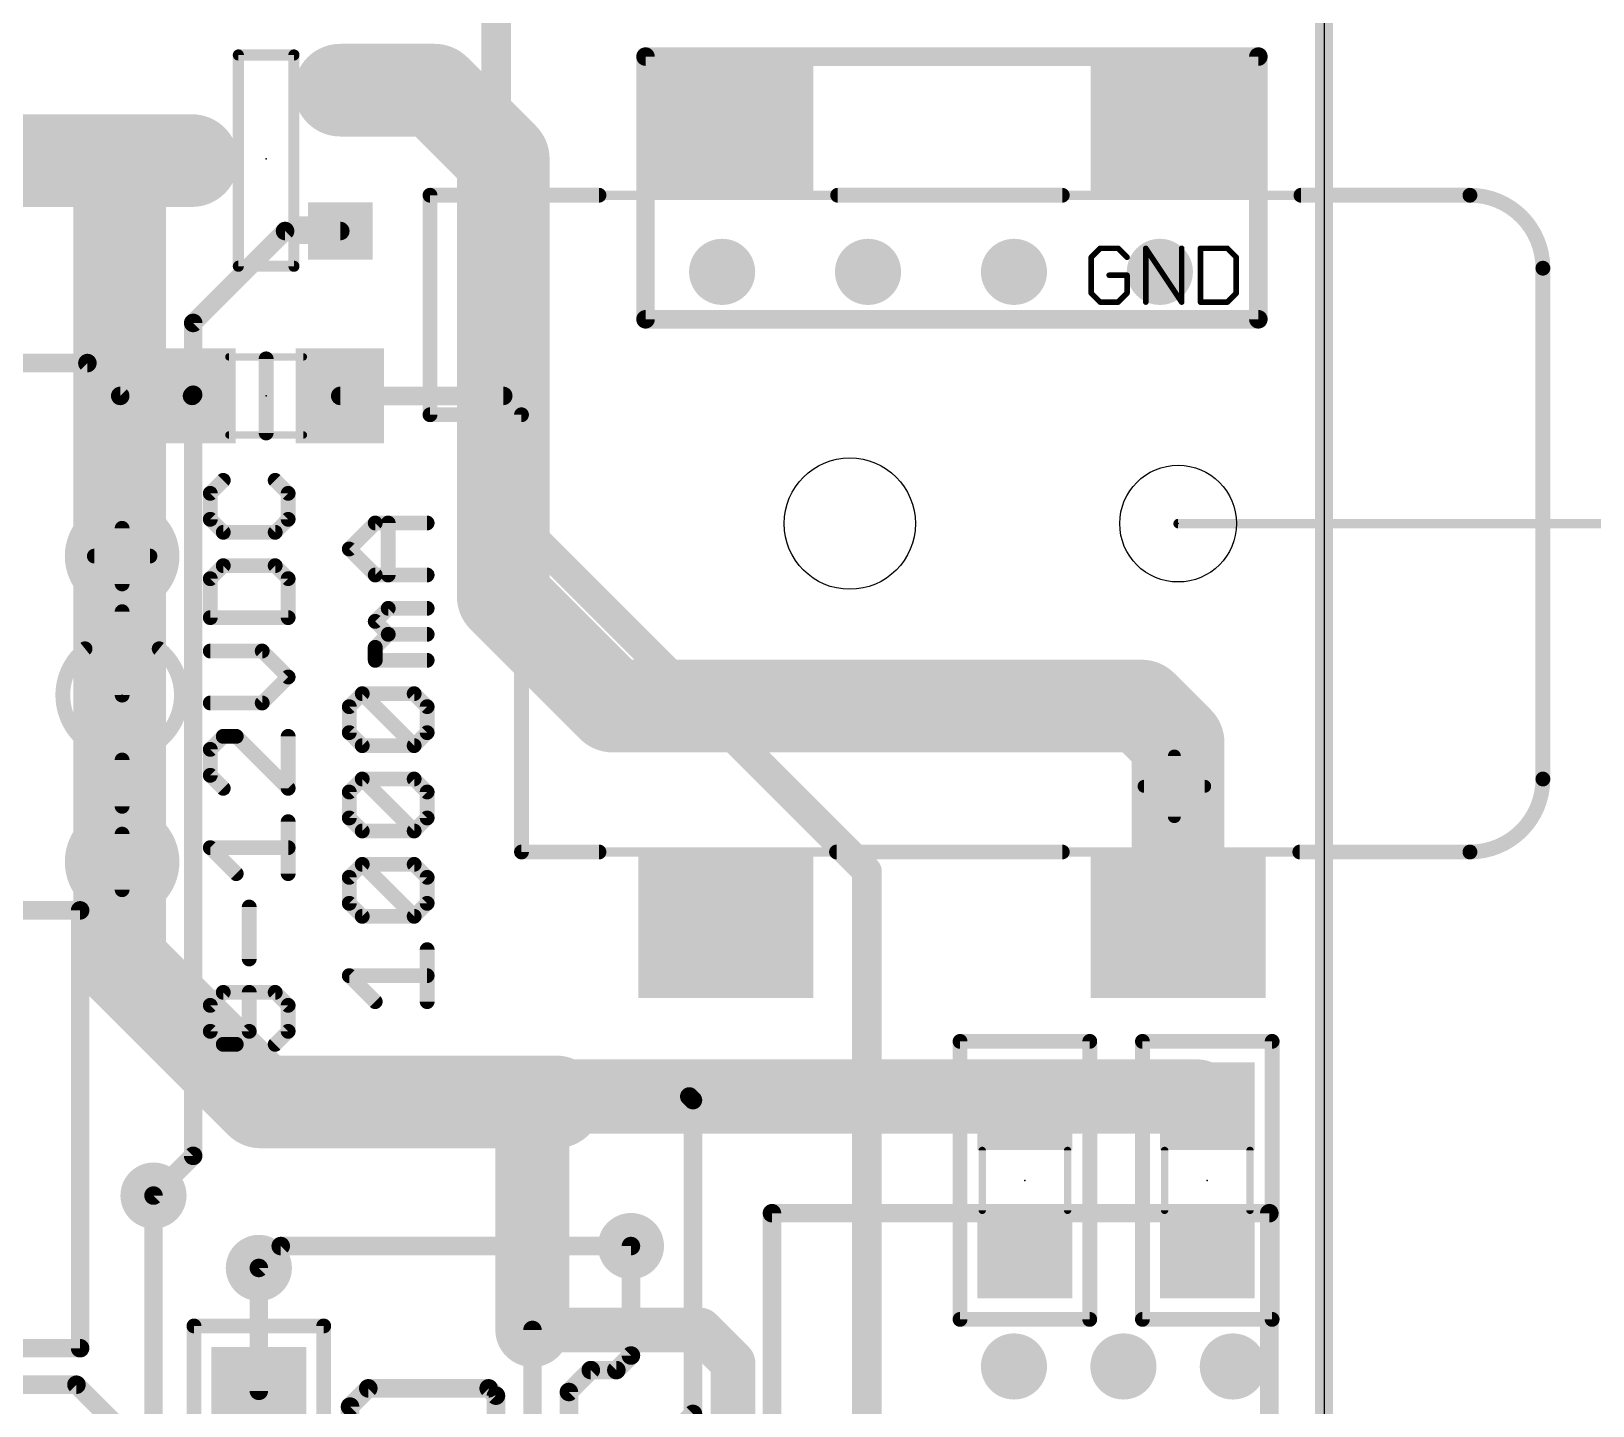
# Model space of a CAD drawing. Extents: x -12.5 to 70.1, y -12.4 to 85.2.
# Drawn here: x 27.28 to 48.68, y 47.41 to 66.25 of the extents above; entities that cross this region are included whole.
import ezdxf

# ---------------------------------------------------------------- set-up
doc = ezdxf.new("R2010")
doc.units = 0
for name, color, linetype in [('1', 12, 'CONTINUOUS'), ('16', 132, 'CONTINUOUS'), ('18', 110, 'CONTINUOUS'), ('20', 53, 'CONTINUOUS'), ('21', 40, 'CONTINUOUS'), ('23', 53, 'CONTINUOUS'), ('47', 253, 'CONTINUOUS'), ('51', 253, 'CONTINUOUS')]:
    doc.layers.add(name, color=color, linetype=linetype)

# ---------------------------------------------------------------- blocks, each defined once
blk = doc.blocks.new('RECT')
blk.add_solid([(-0.5, -0.5), (0.5, -0.5), (-0.5, 0.5), (0.5, 0.5)])
blk = doc.blocks.new('ROUNDV')
at = {"const_width": 0.5}
blk.add_lwpolyline([(0, -0.25, 1), (0, 0.25, 1), (0, -0.25)], format="xyb", dxfattribs=at)

msp = doc.modelspace()

# ---------------------------------------------------------------- linework, layer by layer
at = {"layer": '1'}
for points, const_width in [([(31.516, 65.4398), (32.8102, 65.4398)], 1.27), ([(32.8102, 65.4398), (33, 65.25)], 1.27), ([(35.7, 65.9), (44.1, 65.9)], 0.254), ([(35.7, 62.3), (35.7, 65.9)], 0.254), ([(44.1, 65.9), (44.1, 62.3)], 0.254), ([(33.75, 64.5), (33, 65.25)], 1.27), ([(28.5, 64.4746), (22.7, 64.4746)], 1.27), ([(28.4934, 64.468), (28.5, 64.4746)], 1.27), ([(28.4934, 63.484), (28.4934, 64.468)], 1.27), ([(29.484, 64.4746), (28.5, 64.4746)], 1.27), ([(33.75, 61.25), (33.75, 64.5)], 1.27), ([(30.7594, 63.5094), (29.5, 62.25)], 0.254), ([(31.516, 63.5094), (30.7594, 63.5094)], 0.254), ([(29.5, 62.25), (29.5, 61.266)], 0.254), ([(44.1, 62.3), (35.7, 62.3)], 0.254), ([(33.75, 58.5), (33.75, 61.25)], 1.27), ([(22.65, 61.7), (28.05, 61.7)], 0.254), ([(28.05, 61.7), (28.5, 61.25)], 0.254), ([(28.5, 61.25), (29.484, 61.25)], 0.254), ([(29.5, 61.266), (29.484, 61.25)], 0.254), ([(29.5, 61.266), (29.5, 50.836)], 0.254), ([(31.516, 61.25), (33.75, 61.25)], 0.254), ([(35.25, 57), (33.75, 58.5)], 1.27), ([(42.5, 57), (35.25, 57)], 1.27), ([(43, 56.5), (42.5, 57)], 1.27), ([(43, 54), (43, 56.5)], 1.27), ([(27.95, 54.2), (25.35, 54.2)], 0.254), ([(27.95, 48.2), (27.95, 54.2)], 0.254), ([(34.15, 51.25), (34.475, 51.575)], 1.016), ([(34.475, 51.575), (34.55, 51.65)], 1.016), ([(34.55, 51.65), (36.3, 51.65)], 1.016), ([(36.3, 51.65), (40.5, 51.65)], 1.016), ([(40.5, 51.65), (43.266, 51.65)], 1.016), ([(40.634, 51.516), (40.5, 51.65)], 1.016), ([(40.9, 51.516), (40.634, 51.516)], 1.016), ([(43.266, 51.65), (43.4, 51.516)], 1.016), ([(34.15, 51.25), (34.15, 48.45)], 1.016), ([(36.35, 51.6), (36.3, 51.65)], 0.254), ([(36.35, 47.3), (36.35, 51.6)], 0.254), ([(29.5, 50.836), (28.956, 50.292)], 0.254), ([(44.25, 50.05), (37.433, 50.05)], 0.254), ([(37.433, 50.05), (37.433, 45.65)], 0.254), ([(44.25, 45.65), (44.25, 50.05)], 0.254), ([(35.5, 48.1), (35.5, 49.6)], 0.254), ([(30.4, 49.3), (30.4, 47.616)], 0.254), ([(34.15, 47), (34.15, 48.45)], 0.254), ([(15.85, 48.2), (27.95, 48.2)], 0.254), ([(35.3, 47.9), (35.5, 48.1)], 0.254), ([(34.65, 47.6), (34.95, 47.9)], 0.254), ([(34.95, 47.9), (35.3, 47.9)], 0.254), ([(17.7, 47.7), (27.9, 47.7)], 0.254), ([(27.9, 47.7), (29.4, 46.2)], 0.254), ([(31.9, 47.65), (31.65, 47.4)], 0.254), ([(33.55, 47.65), (31.9, 47.65)], 0.254), ([(33.65, 47.55), (33.55, 47.65)], 0.254), ([(31.65, 47.4), (31.65, 46.2)], 0.254), ([(33.65, 47), (33.65, 47.55)], 0.254), ([(34.65, 47), (34.65, 47.6)], 0.254), ([(36.05, 47), (36.35, 47.3)], 0.254)]:
    msp.add_lwpolyline(points, dxfattribs=dict(at, const_width=const_width))
for points, const_width in [([(31.516, 65.7573, 1), (31.516, 65.1223)], 0.635), ([(33.0347, 65.6643, 1), (32.5857, 65.2153)], 0.635), ([(32.8102, 65.1223, 1), (32.8102, 65.7573)], 0.635), ([(35.7, 65.9635, 1), (35.7, 65.8365)], 0.127), ([(35.7635, 65.9, 1), (35.6365, 65.9)], 0.127), ([(44.1635, 65.9, 1), (44.0365, 65.9)], 0.127), ([(44.1, 65.8365, 1), (44.1, 65.9635)], 0.127), ([(33.2245, 65.4745, 1), (32.7755, 65.0255)], 0.635), ([(32.7755, 65.0255, 1), (33.2245, 65.4745)], 0.635), ([(28.8109, 64.468, 1), (28.1759, 64.468)], 0.635), ([(28.5, 64.7921, 1), (28.5, 64.1571)], 0.635), ([(28.7245, 64.2501, 1), (28.2755, 64.6991)], 0.635), ([(28.5, 64.1571, 1), (28.5, 64.7921)], 0.635), ([(29.484, 64.1571, 1), (29.484, 64.7921)], 0.635), ([(34.0675, 64.5, 1), (33.4325, 64.5)], 0.635), ([(28.2689, 64.6925, 1), (28.7179, 64.2435)], 0.635), ([(33.5255, 64.2755, 1), (33.9745, 64.7245)], 0.635), ([(28.1759, 63.484, 1), (28.8109, 63.484)], 0.635), ([(30.7594, 63.5729, 1), (30.7594, 63.4459)], 0.127), ([(30.8043, 63.4645, 1), (30.7145, 63.5543)], 0.127), ([(31.516, 63.4459, 1), (31.516, 63.5729)], 0.127), ([(29.5635, 62.25, 1), (29.4365, 62.25)], 0.127), ([(29.4551, 62.2949, 1), (29.5449, 62.2051)], 0.127), ([(35.7, 62.3635, 1), (35.7, 62.2365)], 0.127), ([(35.6365, 62.3, 1), (35.7635, 62.3)], 0.127), ([(44.0365, 62.3, 1), (44.1635, 62.3)], 0.127), ([(44.1, 62.2365, 1), (44.1, 62.3635)], 0.127), ([(34.0675, 61.25, 1), (33.4325, 61.25)], 0.635), ([(28.0949, 61.7449, 1), (28.0051, 61.6551)], 0.127), ([(28.05, 61.6365, 1), (28.05, 61.7635)], 0.127), ([(33.4325, 61.25, 1), (34.0675, 61.25)], 0.635), ([(28.5, 61.3135, 1), (28.5, 61.1865)], 0.127), ([(28.4551, 61.2051, 1), (28.5449, 61.2949)], 0.127), ([(29.4391, 61.2949, 1), (29.5289, 61.2051)], 0.127), ([(29.5635, 61.266, 1), (29.4365, 61.266)], 0.127), ([(29.4365, 61.266, 1), (29.5635, 61.266)], 0.127), ([(29.5449, 61.2211, 1), (29.4551, 61.3109)], 0.127), ([(29.484, 61.1865, 1), (29.484, 61.3135)], 0.127), ([(31.516, 61.3135, 1), (31.516, 61.1865)], 0.127), ([(33.75, 61.1865, 1), (33.75, 61.3135)], 0.127), ([(33.9745, 58.7245, 1), (33.5255, 58.2755)], 0.635), ([(33.4325, 58.5, 1), (34.0675, 58.5)], 0.635), ([(35.25, 57.3175, 1), (35.25, 56.6825)], 0.635), ([(42.7245, 57.2245, 1), (42.2755, 56.7755)], 0.635), ([(42.5, 56.6825, 1), (42.5, 57.3175)], 0.635), ([(35.0255, 56.7755, 1), (35.4745, 57.2245)], 0.635), ([(43.3175, 56.5, 1), (42.6825, 56.5)], 0.635), ([(42.7755, 56.2755, 1), (43.2245, 56.7245)], 0.635), ([(28.0135, 54.2, 1), (27.8865, 54.2)], 0.127), ([(27.95, 54.1365, 1), (27.95, 54.2635)], 0.127), ([(42.6825, 54, 1), (43.3175, 54)], 0.635), ([(34.6546, 51.3954, 1), (34.2954, 51.7546)], 0.508), ([(34.55, 51.904, 1), (34.55, 51.396)], 0.508), ([(34.7296, 51.4704, 1), (34.3704, 51.8296)], 0.508), ([(36.3, 51.904, 1), (36.3, 51.396)], 0.508), ([(36.3, 51.396, 1), (36.3, 51.904)], 0.508), ([(40.5, 51.904, 1), (40.5, 51.396)], 0.508), ([(40.6796, 51.8296, 1), (40.3204, 51.4704)], 0.508), ([(40.634, 51.77, 1), (40.634, 51.262)], 0.508), ([(40.5, 51.396, 1), (40.5, 51.904)], 0.508), ([(40.9, 51.262, 1), (40.9, 51.77)], 0.508), ([(43.4456, 51.8296, 1), (43.0864, 51.4704)], 0.508), ([(43.266, 51.396, 1), (43.266, 51.904)], 0.508), ([(34.2954, 51.7546, 1), (34.6546, 51.3954)], 0.508), ([(40.4544, 51.3364, 1), (40.8136, 51.6956)], 0.508), ([(43.2204, 51.3364, 1), (43.5796, 51.6956)], 0.508), ([(34.404, 51.25, 1), (33.896, 51.25)], 0.508), ([(33.9704, 51.4296, 1), (34.3296, 51.0704)], 0.508), ([(36.3449, 51.6949, 1), (36.2551, 51.6051)], 0.127), ([(36.4135, 51.6, 1), (36.2865, 51.6)], 0.127), ([(36.3051, 51.5551, 1), (36.3949, 51.6449)], 0.127), ([(29.5449, 50.7911, 1), (29.4551, 50.8809)], 0.127), ([(29.4365, 50.836, 1), (29.5635, 50.836)], 0.127), ([(28.9111, 50.3369, 1), (29.0009, 50.2471)], 0.127), ([(37.433, 50.1135, 1), (37.433, 49.9865)], 0.127), ([(37.4965, 50.05, 1), (37.3695, 50.05)], 0.127), ([(44.3135, 50.05, 1), (44.1865, 50.05)], 0.127), ([(44.25, 49.9865, 1), (44.25, 50.1135)], 0.127), ([(35.5635, 49.6, 1), (35.4365, 49.6)], 0.127), ([(30.4635, 49.3, 1), (30.3365, 49.3)], 0.127), ([(33.896, 48.45, 1), (34.404, 48.45)], 0.508), ([(34.2135, 48.45, 1), (34.0865, 48.45)], 0.127), ([(27.8865, 48.2, 1), (28.0135, 48.2)], 0.127), ([(27.95, 48.1365, 1), (27.95, 48.2635)], 0.127), ([(35.4365, 48.1, 1), (35.5635, 48.1)], 0.127), ([(35.5449, 48.0551, 1), (35.4551, 48.1449)], 0.127), ([(34.95, 47.9635, 1), (34.95, 47.8365)], 0.127), ([(34.9949, 47.8551, 1), (34.9051, 47.9449)], 0.127), ([(35.2551, 47.9449, 1), (35.3449, 47.8551)], 0.127), ([(35.3, 47.8365, 1), (35.3, 47.9635)], 0.127), ([(27.9449, 47.7449, 1), (27.8551, 47.6551)], 0.127), ([(27.9, 47.6365, 1), (27.9, 47.7635)], 0.127), ([(31.9, 47.7135, 1), (31.9, 47.5865)], 0.127), ([(31.9449, 47.6051, 1), (31.8551, 47.6949)], 0.127), ([(33.5949, 47.6949, 1), (33.5051, 47.6051)], 0.127), ([(33.55, 47.5865, 1), (33.55, 47.7135)], 0.127), ([(30.3365, 47.616, 1), (30.4635, 47.616)], 0.127), ([(31.7135, 47.4, 1), (31.5865, 47.4)], 0.127), ([(33.7135, 47.55, 1), (33.5865, 47.55)], 0.127), ([(33.6051, 47.5051, 1), (33.6949, 47.5949)], 0.127), ([(34.7135, 47.6, 1), (34.5865, 47.6)], 0.127), ([(34.6051, 47.6449, 1), (34.6949, 47.5551)], 0.127), ([(31.6051, 47.4449, 1), (31.6949, 47.3551)], 0.127), ([(36.3949, 47.2551, 1), (36.3051, 47.3449)], 0.127)]:
    msp.add_lwpolyline(points, format="xyb", dxfattribs=dict(at, const_width=const_width))
at = {"layer": '16'}
for points, const_width in [([(45, 84.5), (45, 0)], 0.25), ([(33.655, 59.817), (33.655, 67.818)], 0.4064), ([(28.4934, 63.484), (28.4934, 53.5066)], 1.27), ([(38.735, 54.737), (33.655, 59.817)], 0.4064), ([(38.735, 32.109), (38.735, 54.737)], 0.4064), ([(28.4934, 53.5066), (30.425, 51.575)], 1.27), ([(34.475, 51.575), (30.425, 51.575)], 1.27), ([(28.956, 50.292), (28.956, 42.418)], 0.254), ([(30.7, 49.6), (30.4, 49.3)], 0.254), ([(35.5, 49.6), (30.7, 49.6)], 0.254), ([(34.15, 48.45), (36.45, 48.45)], 0.6096), ([(36.45, 48.45), (36.9, 48)], 0.6096), ([(36.9, 48), (36.9, 43.25)], 0.6096)]:
    msp.add_lwpolyline(points, dxfattribs=dict(at, const_width=const_width))
for points, const_width in [([(28.8109, 63.484, 1), (28.1759, 63.484)], 0.635), ([(33.7268, 59.8888, 1), (33.5832, 59.7452)], 0.2032), ([(33.5534, 59.817, 1), (33.7566, 59.817)], 0.2032), ([(38.8366, 54.737, 1), (38.6334, 54.737)], 0.2032), ([(38.6632, 54.6652, 1), (38.8068, 54.8088)], 0.2032), ([(28.7179, 53.7311, 1), (28.2689, 53.2821)], 0.635), ([(28.1759, 53.5066, 1), (28.8109, 53.5066)], 0.635), ([(30.425, 51.8925, 1), (30.425, 51.2575)], 0.635), ([(30.2005, 51.3505, 1), (30.6495, 51.7995)], 0.635), ([(34.475, 51.2575, 1), (34.475, 51.8925)], 0.635), ([(29.0195, 50.292, 1), (28.8925, 50.292)], 0.127), ([(30.7, 49.6635, 1), (30.7, 49.5365)], 0.127), ([(30.7449, 49.5551, 1), (30.6551, 49.6449)], 0.127), ([(35.5, 49.5365, 1), (35.5, 49.6635)], 0.127), ([(30.3551, 49.3449, 1), (30.4449, 49.2551)], 0.127), ([(34.15, 48.6024, 1), (34.15, 48.2976)], 0.3048), ([(36.5578, 48.5578, 1), (36.3422, 48.3422)], 0.3048), ([(36.45, 48.2976, 1), (36.45, 48.6024)], 0.3048), ([(37.0524, 48, 1), (36.7476, 48)], 0.3048), ([(36.7922, 47.8922, 1), (37.0078, 48.1078)], 0.3048)]:
    msp.add_lwpolyline(points, format="xyb", dxfattribs=dict(at, const_width=const_width))
at = {"layer": '20'}
msp.add_line((45, 82), (45, 3), dxfattribs=at)
for centre, radius in [((38.5, 59.5), 0.9), ((43, 59.5), 0.8)]:
    msp.add_circle(centre, radius, dxfattribs=at)
at = {"layer": '21'}
for points, const_width in [([(30.119, 63.0268), (30.119, 65.9224)], 0.1524), ([(30.119, 65.9224), (30.881, 65.9224)], 0.1524), ([(30.881, 65.9224), (30.881, 63.0268)], 0.1524), ([(32.746, 64), (32.746, 60.992)], 0.2032), ([(35.062, 64), (32.746, 64)], 0.2032), ([(41.412, 64), (38.334, 64)], 0.2032), ([(47, 64), (44.684, 64)], 0.2032), ([(41.9317, 63.2725), (41.8089, 63.1497)], 0.0762), ([(41.8089, 63.1497), (41.8089, 62.6582)], 0.0762), ([(42.1775, 63.2725), (41.9317, 63.2725)], 0.0762), ([(42.3003, 63.1497), (42.1775, 63.2725)], 0.0762), ([(42.5573, 62.5353), (42.5573, 63.2725)], 0.0762), ([(42.5573, 63.2725), (43.0488, 62.5353)], 0.0762), ([(43.0488, 62.5353), (43.0488, 63.2725)], 0.0762), ([(43.3057, 63.2725), (43.3057, 62.5353)], 0.0762), ([(43.6743, 63.2725), (43.3057, 63.2725)], 0.0762), ([(43.7972, 63.1497), (43.6743, 63.2725)], 0.0762), ([(43.7972, 62.6582), (43.7972, 63.1497)], 0.0762), ([(30.881, 63.0268), (30.119, 63.0268)], 0.1524), ([(42.3003, 62.9039), (42.0546, 62.9039)], 0.0762), ([(42.3003, 62.6582), (42.3003, 62.9039)], 0.0762), ([(48, 56), (48, 63)], 0.2032), ([(41.8089, 62.6582), (41.9317, 62.5353)], 0.0762), ([(41.9317, 62.5353), (42.1775, 62.5353)], 0.0762), ([(42.1775, 62.5353), (42.3003, 62.6582)], 0.0762), ([(43.3057, 62.5353), (43.6743, 62.5353)], 0.0762), ([(43.6743, 62.5353), (43.7972, 62.6582)], 0.0762), ([(30.5, 61.758), (30.5, 60.742)], 0.2032), ([(32.746, 60.992), (34, 60.992)], 0.2032), ([(34, 60.992), (34, 55)], 0.2032), ([(29.9121, 60.0929), (29.7342, 59.9149)], 0.2032), ([(30.8019, 59.9149), (30.624, 60.0929)], 0.2032), ([(29.7342, 59.9149), (29.7342, 59.559)], 0.2032), ([(30.8019, 59.559), (30.8019, 59.9149)], 0.2032), ([(28.526, 59.436), (28.526, 58.674)], 0.2032), ([(29.7342, 59.559), (29.9121, 59.3811)], 0.2032), ([(30.624, 59.3811), (30.8019, 59.559)], 0.2032), ([(31.6392, 59.1523), (31.9951, 59.5082)], 0.2032), ([(31.9951, 59.5082), (32.7069, 59.5082)], 0.2032), ([(32.173, 58.7964), (32.173, 59.5082)], 0.2032), ([(29.9121, 59.3811), (30.624, 59.3811)], 0.2032), ([(28.907, 59.055), (28.145, 59.055)], 0.2032), ([(31.9951, 58.7964), (31.6392, 59.1523)], 0.2032), ([(29.9121, 58.9235), (29.7342, 58.7455)], 0.2032), ([(30.624, 58.9235), (29.9121, 58.9235)], 0.2032), ([(30.8019, 58.7455), (30.624, 58.9235)], 0.2032), ([(32.7069, 58.7964), (31.9951, 58.7964)], 0.2032), ([(29.7342, 58.7455), (29.7342, 58.2117)], 0.2032), ([(30.8019, 58.2117), (30.8019, 58.7455)], 0.2032), ([(31.9951, 58.1608), (32.173, 58.3388)], 0.2032), ([(32.173, 58.3388), (32.7069, 58.3388)], 0.2032), ([(28.526, 57.15), (28.526, 58.293)], 0.2032), ([(29.7342, 58.2117), (30.8019, 58.2117)], 0.2032), ([(32.173, 57.9829), (31.9951, 58.1608)], 0.2032), ([(31.9951, 57.8049), (32.173, 57.9829)], 0.2032), ([(32.173, 57.9829), (32.7069, 57.9829)], 0.2032), ([(30.446, 57.7541), (29.7342, 57.7541)], 0.2032), ([(30.8019, 57.3982), (30.446, 57.7541)], 0.2032), ([(31.9951, 57.627), (31.9951, 57.8049)], 0.2032), ([(32.7069, 57.627), (31.9951, 57.627)], 0.2032), ([(30.446, 57.0423), (30.8019, 57.3982)], 0.2032), ([(31.6392, 56.9914), (31.8171, 57.1694)], 0.2032), ([(31.8171, 57.1694), (32.529, 57.1694)], 0.2032), ([(32.529, 56.4576), (31.8171, 57.1694)], 0.2032), ([(32.529, 57.1694), (32.7069, 56.9914)], 0.2032), ([(29.7342, 57.0423), (30.446, 57.0423)], 0.2032), ([(31.6392, 56.6355), (31.6392, 56.9914)], 0.2032), ([(32.7069, 56.9914), (32.7069, 56.6355)], 0.2032), ([(31.8171, 56.4576), (31.6392, 56.6355)], 0.2032), ([(32.7069, 56.6355), (32.529, 56.4576)], 0.2032), ([(29.9121, 56.5847), (29.7342, 56.4068)], 0.2032), ([(29.7342, 56.4068), (29.7342, 56.0508)], 0.2032), ([(30.0901, 56.5847), (29.9121, 56.5847)], 0.2032), ([(30.8019, 55.8729), (30.0901, 56.5847)], 0.2032), ([(30.8019, 56.5847), (30.8019, 55.8729)], 0.2032), ([(32.529, 56.4576), (31.8171, 56.4576)], 0.2032), ([(28.526, 56.261), (28.526, 55.626)], 0.2032), ([(42.9487, 55.4852), (42.9487, 56.3156)], 0.1778), ([(29.7342, 56.0508), (29.9121, 55.8729)], 0.2032), ([(31.6392, 55.8221), (31.8171, 56)], 0.2032), ([(31.8171, 56), (32.529, 56)], 0.2032), ([(32.529, 55.2882), (31.8171, 56)], 0.2032), ([(32.529, 56), (32.7069, 55.8221)], 0.2032), ([(31.6392, 55.4661), (31.6392, 55.8221)], 0.2032), ([(32.7069, 55.8221), (32.7069, 55.4661)], 0.2032), ([(42.5334, 55.9004), (43.3639, 55.9004)], 0.1778), ([(30.8019, 54.7035), (30.8019, 55.4153)], 0.2032), ([(31.8171, 55.2882), (31.6392, 55.4661)], 0.2032), ([(32.7069, 55.4661), (32.529, 55.2882)], 0.2032), ([(28.526, 55.245), (28.526, 54.483)], 0.2032), ([(32.529, 55.2882), (31.8171, 55.2882)], 0.2032), ([(30.0901, 54.7035), (29.7342, 55.0594)], 0.2032), ([(29.7342, 55.0594), (30.8019, 55.0594)], 0.2032), ([(34, 55), (35.062, 55)], 0.2032), ([(38.318, 55), (41.412, 55)], 0.2032), ([(44.668, 55), (47, 55)], 0.2032), ([(31.6392, 54.6527), (31.8171, 54.8306)], 0.2032), ([(31.8171, 54.8306), (32.529, 54.8306)], 0.2032), ([(32.529, 54.1188), (31.8171, 54.8306)], 0.2032), ([(32.529, 54.8306), (32.7069, 54.6527)], 0.2032), ([(31.6392, 54.2967), (31.6392, 54.6527)], 0.2032), ([(32.7069, 54.6527), (32.7069, 54.2967)], 0.2032), ([(31.8171, 54.1188), (31.6392, 54.2967)], 0.2032), ([(32.7069, 54.2967), (32.529, 54.1188)], 0.2032), ([(30.268, 53.5341), (30.268, 54.2459)], 0.2032), ([(32.529, 54.1188), (31.8171, 54.1188)], 0.2032), ([(32.7069, 52.9494), (32.7069, 53.6612)], 0.2032), ([(31.9951, 52.9494), (31.6392, 53.3053)], 0.2032), ([(31.6392, 53.3053), (32.7069, 53.3053)], 0.2032), ([(29.9121, 53.0765), (29.7342, 52.8986)], 0.2032), ([(30.624, 53.0765), (29.9121, 53.0765)], 0.2032), ([(30.268, 52.5427), (30.268, 53.0765)], 0.2032), ([(30.8019, 52.8986), (30.624, 53.0765)], 0.2032), ([(29.7342, 52.8986), (29.7342, 52.5427)], 0.2032), ([(30.8019, 52.5427), (30.8019, 52.8986)], 0.2032), ([(29.7342, 52.5427), (29.9121, 52.3647)], 0.2032), ([(29.9121, 52.3647), (30.0901, 52.3647)], 0.2032), ([(30.0901, 52.3647), (30.268, 52.5427)], 0.2032), ([(30.624, 52.3647), (30.8019, 52.5427)], 0.2032), ([(40.011, 48.595), (40.011, 52.405)], 0.2032), ([(40.011, 52.405), (41.789, 52.405)], 0.2032), ([(41.789, 52.405), (41.789, 48.595)], 0.2032), ([(42.511, 48.595), (42.511, 52.405)], 0.2032), ([(42.511, 52.405), (44.289, 52.405)], 0.2032), ([(44.289, 52.405), (44.289, 48.595)], 0.2032), ([(29.511, 44.695), (29.511, 48.505)], 0.2032), ([(29.511, 48.505), (31.289, 48.505)], 0.2032), ([(31.289, 48.505), (31.289, 44.695)], 0.2032), ([(41.789, 48.595), (40.011, 48.595)], 0.2032), ([(44.289, 48.595), (42.511, 48.595)], 0.2032)]:
    msp.add_lwpolyline(points, dxfattribs=dict(at, const_width=const_width))
for points, const_width in [([(30.1571, 65.9224, 1), (30.0809, 65.9224)], 0.0762), ([(30.119, 65.9605, 1), (30.119, 65.8843)], 0.0762), ([(30.9191, 65.9224, 1), (30.8429, 65.9224)], 0.0762), ([(30.881, 65.8843, 1), (30.881, 65.9605)], 0.0762), ([(32.7968, 64, 1), (32.6952, 64)], 0.1016), ([(32.746, 64.0508, 1), (32.746, 63.9492)], 0.1016), ([(35.062, 63.9492, 1), (35.062, 64.0508)], 0.1016), ([(38.334, 64.0508, 1), (38.334, 63.9492)], 0.1016), ([(41.412, 63.9492, 1), (41.412, 64.0508)], 0.1016), ([(44.684, 64.0508, 1), (44.684, 63.9492)], 0.1016), ([(48, 63, 0.4142), (47, 64)], 0.2032), ([(47, 64.0508, 1), (47, 63.9492)], 0.1016), ([(47, 63.9492, 1), (47, 64.0508)], 0.1016), ([(41.8279, 63.1497, 1), (41.7898, 63.1497)], 0.0381), ([(41.7954, 63.1631, 1), (41.8223, 63.1362)], 0.0381), ([(41.9317, 63.2916, 1), (41.9317, 63.2535)], 0.0381), ([(41.9452, 63.2591, 1), (41.9183, 63.286)], 0.0381), ([(42.1909, 63.286, 1), (42.164, 63.2591)], 0.0381), ([(42.1775, 63.2535, 1), (42.1775, 63.2916)], 0.0381), ([(42.2869, 63.1362, 1), (42.3138, 63.1631)], 0.0381), ([(42.5763, 63.2725, 1), (42.5382, 63.2725)], 0.0381), ([(42.5731, 63.2831, 1), (42.5414, 63.262)], 0.0381), ([(43.0678, 63.2725, 1), (43.0297, 63.2725)], 0.0381), ([(43.3247, 63.2725, 1), (43.2866, 63.2725)], 0.0381), ([(43.3057, 63.2916, 1), (43.3057, 63.2535)], 0.0381), ([(43.6878, 63.286, 1), (43.6608, 63.2591)], 0.0381), ([(43.6743, 63.2535, 1), (43.6743, 63.2916)], 0.0381), ([(43.8162, 63.1497, 1), (43.7781, 63.1497)], 0.0381), ([(43.7837, 63.1362, 1), (43.8106, 63.1631)], 0.0381), ([(30.119, 63.0649, 1), (30.119, 62.9887)], 0.0762), ([(30.0809, 63.0268, 1), (30.1571, 63.0268)], 0.0762), ([(30.8429, 63.0268, 1), (30.9191, 63.0268)], 0.0762), ([(30.881, 62.9887, 1), (30.881, 63.0649)], 0.0762), ([(42.0546, 62.923, 1), (42.0546, 62.8849)], 0.0381), ([(42.3194, 62.9039, 1), (42.2813, 62.9039)], 0.0381), ([(42.3003, 62.8849, 1), (42.3003, 62.923)], 0.0381), ([(48.0508, 63, 1), (47.9492, 63)], 0.1016), ([(47.9492, 63, 1), (48.0508, 63)], 0.1016), ([(41.7898, 62.6582, 1), (41.8279, 62.6582)], 0.0381), ([(41.8223, 62.6716, 1), (41.7954, 62.6447)], 0.0381), ([(41.9317, 62.5544, 1), (41.9317, 62.5163)], 0.0381), ([(41.9183, 62.5218, 1), (41.9452, 62.5488)], 0.0381), ([(42.164, 62.5488, 1), (42.1909, 62.5218)], 0.0381), ([(42.1775, 62.5163, 1), (42.1775, 62.5544)], 0.0381), ([(42.2813, 62.6582, 1), (42.3194, 62.6582)], 0.0381), ([(42.3138, 62.6447, 1), (42.2869, 62.6716)], 0.0381), ([(42.5382, 62.5353, 1), (42.5763, 62.5353)], 0.0381), ([(43.0297, 62.5353, 1), (43.0678, 62.5353)], 0.0381), ([(43.0329, 62.5247, 1), (43.0646, 62.5459)], 0.0381), ([(43.2866, 62.5353, 1), (43.3247, 62.5353)], 0.0381), ([(43.3057, 62.5544, 1), (43.3057, 62.5163)], 0.0381), ([(43.6608, 62.5488, 1), (43.6878, 62.5218)], 0.0381), ([(43.6743, 62.5163, 1), (43.6743, 62.5544)], 0.0381), ([(43.7781, 62.6582, 1), (43.8162, 62.6582)], 0.0381), ([(43.8106, 62.6447, 1), (43.7837, 62.6716)], 0.0381), ([(30.5508, 61.758, 1), (30.4492, 61.758)], 0.1016), ([(32.746, 61.0428, 1), (32.746, 60.9412)], 0.1016), ([(32.6952, 60.992, 1), (32.7968, 60.992)], 0.1016), ([(34.0508, 60.992, 1), (33.9492, 60.992)], 0.1016), ([(34, 60.9412, 1), (34, 61.0428)], 0.1016), ([(30.4492, 60.742, 1), (30.5508, 60.742)], 0.1016), ([(29.9481, 60.057, 1), (29.8762, 60.1288)], 0.1016), ([(30.6599, 60.1288, 1), (30.588, 60.057)], 0.1016), ([(29.785, 59.9149, 1), (29.6834, 59.9149)], 0.1016), ([(29.6983, 59.9509, 1), (29.7701, 59.879)], 0.1016), ([(30.8527, 59.9149, 1), (30.7511, 59.9149)], 0.1016), ([(30.766, 59.879, 1), (30.8378, 59.9509)], 0.1016), ([(28.526, 58.3711, 1), (28.526, 59.7389, 1), (28.526, 58.3711)], 0.2032), ([(28.5768, 59.436, 1), (28.4752, 59.436)], 0.1016), ([(29.7701, 59.595, 1), (29.6983, 59.5231)], 0.1016), ([(29.6834, 59.559, 1), (29.785, 59.559)], 0.1016), ([(30.7511, 59.559, 1), (30.8527, 59.559)], 0.1016), ([(30.8378, 59.5231, 1), (30.766, 59.595)], 0.1016), ([(31.9951, 59.559, 1), (31.9951, 59.4574)], 0.1016), ([(32.031, 59.4723, 1), (31.9592, 59.5441)], 0.1016), ([(32.2238, 59.5082, 1), (32.1222, 59.5082)], 0.1016), ([(32.7069, 59.4574, 1), (32.7069, 59.559)], 0.1016), ([(29.9121, 59.4319, 1), (29.9121, 59.3303)], 0.1016), ([(29.8762, 59.3452, 1), (29.9481, 59.417)], 0.1016), ([(30.588, 59.417, 1), (30.6599, 59.3452)], 0.1016), ([(30.624, 59.3303, 1), (30.624, 59.4319)], 0.1016), ([(28.145, 59.1058, 1), (28.145, 59.0042)], 0.1016), ([(28.907, 59.0042, 1), (28.907, 59.1058)], 0.1016), ([(31.6751, 59.1882, 1), (31.6033, 59.1164)], 0.1016), ([(31.6033, 59.1882, 1), (31.6751, 59.1164)], 0.1016), ([(29.9121, 58.9743, 1), (29.9121, 58.8727)], 0.1016), ([(29.9481, 58.8876, 1), (29.8762, 58.9594)], 0.1016), ([(30.6599, 58.9594, 1), (30.588, 58.8876)], 0.1016), ([(30.624, 58.8727, 1), (30.624, 58.9743)], 0.1016), ([(31.9951, 58.8472, 1), (31.9951, 58.7456)], 0.1016), ([(31.9592, 58.7605, 1), (32.031, 58.8323)], 0.1016), ([(32.7069, 58.7456, 1), (32.7069, 58.8472)], 0.1016), ([(28.4752, 58.674, 1), (28.5768, 58.674)], 0.1016), ([(29.785, 58.7455, 1), (29.6834, 58.7455)], 0.1016), ([(29.6983, 58.7815, 1), (29.7701, 58.7096)], 0.1016), ([(30.8527, 58.7455, 1), (30.7511, 58.7455)], 0.1016), ([(30.766, 58.7096, 1), (30.8378, 58.7815)], 0.1016), ([(32.1222, 58.7964, 1), (32.2238, 58.7964)], 0.1016), ([(32.173, 58.3896, 1), (32.173, 58.288)], 0.1016), ([(32.209, 58.3029, 1), (32.1371, 58.3747)], 0.1016), ([(32.7069, 58.288, 1), (32.7069, 58.3896)], 0.1016), ([(28.5768, 58.293, 1), (28.4752, 58.293)], 0.1016), ([(29.7342, 58.2625, 1), (29.7342, 58.1609)], 0.1016), ([(29.6834, 58.2117, 1), (29.785, 58.2117)], 0.1016), ([(30.7511, 58.2117, 1), (30.8527, 58.2117)], 0.1016), ([(30.8019, 58.1609, 1), (30.8019, 58.2625)], 0.1016), ([(32.031, 58.1968, 1), (31.9592, 58.1249)], 0.1016), ([(31.9592, 58.1968, 1), (32.031, 58.1249)], 0.1016), ([(32.173, 58.0337, 1), (32.173, 57.9321)], 0.1016), ([(32.209, 57.947, 1), (32.1371, 58.0188)], 0.1016), ([(32.1371, 57.947, 1), (32.209, 58.0188)], 0.1016), ([(32.7069, 57.9321, 1), (32.7069, 58.0337)], 0.1016), ([(28.018, 57.785, 2.8508), (29.034, 57.785)], 0.2032), ([(28.0497, 57.7453, 1), (27.9863, 57.8247)], 0.1016), ([(29.0657, 57.8247, 1), (29.0023, 57.7453)], 0.1016), ([(29.7342, 57.8049, 1), (29.7342, 57.7033)], 0.1016), ([(30.4819, 57.79, 1), (30.4101, 57.7182)], 0.1016), ([(30.446, 57.7033, 1), (30.446, 57.8049)], 0.1016), ([(32.0459, 57.8049, 1), (31.9443, 57.8049)], 0.1016), ([(31.9592, 57.8409, 1), (32.031, 57.769)], 0.1016), ([(31.9951, 57.6778, 1), (31.9951, 57.5762)], 0.1016), ([(31.9443, 57.627, 1), (32.0459, 57.627)], 0.1016), ([(32.7069, 57.5762, 1), (32.7069, 57.6778)], 0.1016), ([(28.526, 56.9492, 1), (28.526, 57.3508, 1), (28.526, 56.9492)], 0.4016), ([(30.8378, 57.3623, 1), (30.766, 57.4341)], 0.1016), ([(30.766, 57.3623, 1), (30.8378, 57.4341)], 0.1016), ([(28.4752, 57.15, 1), (28.5768, 57.15)], 0.1016), ([(31.8171, 57.2202, 1), (31.8171, 57.1186)], 0.1016), ([(31.8531, 57.2053, 1), (31.7812, 57.1335)], 0.1016), ([(31.8531, 57.1335, 1), (31.7812, 57.2053)], 0.1016), ([(32.5649, 57.2053, 1), (32.493, 57.1335)], 0.1016), ([(32.529, 57.1186, 1), (32.529, 57.2202)], 0.1016), ([(29.7342, 57.0931, 1), (29.7342, 56.9915)], 0.1016), ([(30.4101, 57.0782, 1), (30.4819, 57.0064)], 0.1016), ([(30.446, 56.9915, 1), (30.446, 57.0931)], 0.1016), ([(31.69, 56.9914, 1), (31.5884, 56.9914)], 0.1016), ([(31.6033, 57.0274, 1), (31.6751, 56.9555)], 0.1016), ([(32.7577, 56.9914, 1), (32.6561, 56.9914)], 0.1016), ([(32.671, 56.9555, 1), (32.7428, 57.0274)], 0.1016), ([(31.6751, 56.6715, 1), (31.6033, 56.5996)], 0.1016), ([(32.7428, 56.5996, 1), (32.671, 56.6715)], 0.1016), ([(29.785, 56.4068, 1), (29.6834, 56.4068)], 0.1016), ([(29.9121, 56.6355, 1), (29.9121, 56.5339)], 0.1016), ([(29.9481, 56.5488, 1), (29.8762, 56.6206)], 0.1016), ([(30.126, 56.6206, 1), (30.0542, 56.5488)], 0.1016), ([(30.0901, 56.5339, 1), (30.0901, 56.6355)], 0.1016), ([(30.8527, 56.5847, 1), (30.7511, 56.5847)], 0.1016), ([(31.5884, 56.6355, 1), (31.69, 56.6355)], 0.1016), ([(31.8171, 56.5084, 1), (31.8171, 56.4068)], 0.1016), ([(31.7812, 56.4217, 1), (31.8531, 56.4935)], 0.1016), ([(32.493, 56.4935, 1), (32.5649, 56.4217)], 0.1016), ([(32.493, 56.4217, 1), (32.5649, 56.4935)], 0.1016), ([(32.529, 56.4068, 1), (32.529, 56.5084)], 0.1016), ([(32.6561, 56.6355, 1), (32.7577, 56.6355)], 0.1016), ([(28.5768, 56.261, 1), (28.4752, 56.261)], 0.1016), ([(29.6983, 56.4427, 1), (29.7701, 56.3708)], 0.1016), ([(42.9931, 56.3156, 1), (42.9042, 56.3156)], 0.0889), ([(29.7701, 56.0868, 1), (29.6983, 56.0149)], 0.1016), ([(29.6834, 56.0508, 1), (29.785, 56.0508)], 0.1016), ([(31.8171, 56.0508, 1), (31.8171, 55.9492)], 0.1016), ([(31.8531, 56.0359, 1), (31.7812, 55.9641)], 0.1016), ([(31.8531, 55.9641, 1), (31.7812, 56.0359)], 0.1016), ([(32.5649, 56.0359, 1), (32.493, 55.9641)], 0.1016), ([(32.529, 55.9492, 1), (32.529, 56.0508)], 0.1016), ([(47, 55, 0.4142), (48, 56)], 0.2032), ([(48.0508, 56, 1), (47.9492, 56)], 0.1016), ([(29.8762, 55.837, 1), (29.9481, 55.9088)], 0.1016), ([(30.7511, 55.8729, 1), (30.8527, 55.8729)], 0.1016), ([(30.766, 55.837, 1), (30.8378, 55.9088)], 0.1016), ([(31.69, 55.8221, 1), (31.5884, 55.8221)], 0.1016), ([(31.6033, 55.858, 1), (31.6751, 55.7861)], 0.1016), ([(32.7577, 55.8221, 1), (32.6561, 55.8221)], 0.1016), ([(32.671, 55.7861, 1), (32.7428, 55.858)], 0.1016), ([(42.5334, 55.9448, 1), (42.5334, 55.8559)], 0.0889), ([(43.3639, 55.8559, 1), (43.3639, 55.9448)], 0.0889), ([(47.9492, 56, 1), (48.0508, 56)], 0.1016), ([(28.526, 54.1801, 1), (28.526, 55.5479, 1), (28.526, 54.1801)], 0.2032), ([(28.4752, 55.626, 1), (28.5768, 55.626)], 0.1016), ([(30.8527, 55.4153, 1), (30.7511, 55.4153)], 0.1016), ([(31.6751, 55.5021, 1), (31.6033, 55.4302)], 0.1016), ([(31.5884, 55.4661, 1), (31.69, 55.4661)], 0.1016), ([(32.6561, 55.4661, 1), (32.7577, 55.4661)], 0.1016), ([(32.7428, 55.4302, 1), (32.671, 55.5021)], 0.1016), ([(42.9042, 55.4852, 1), (42.9931, 55.4852)], 0.0889), ([(28.5768, 55.245, 1), (28.4752, 55.245)], 0.1016), ([(31.8171, 55.339, 1), (31.8171, 55.2374)], 0.1016), ([(31.7812, 55.2523, 1), (31.8531, 55.3241)], 0.1016), ([(32.493, 55.3241, 1), (32.5649, 55.2523)], 0.1016), ([(32.493, 55.2523, 1), (32.5649, 55.3241)], 0.1016), ([(32.529, 55.2374, 1), (32.529, 55.339)], 0.1016), ([(29.7701, 55.0953, 1), (29.6983, 55.0235)], 0.1016), ([(29.7342, 55.1102, 1), (29.7342, 55.0086)], 0.1016), ([(30.8019, 55.0086, 1), (30.8019, 55.1102)], 0.1016), ([(34, 55.0508, 1), (34, 54.9492)], 0.1016), ([(33.9492, 55, 1), (34.0508, 55)], 0.1016), ([(35.062, 54.9492, 1), (35.062, 55.0508)], 0.1016), ([(38.318, 55.0508, 1), (38.318, 54.9492)], 0.1016), ([(41.412, 54.9492, 1), (41.412, 55.0508)], 0.1016), ([(44.668, 55.0508, 1), (44.668, 54.9492)], 0.1016), ([(47, 55.0508, 1), (47, 54.9492)], 0.1016), ([(47, 54.9492, 1), (47, 55.0508)], 0.1016), ([(31.8171, 54.8814, 1), (31.8171, 54.7798)], 0.1016), ([(31.8531, 54.8665, 1), (31.7812, 54.7947)], 0.1016), ([(31.8531, 54.7947, 1), (31.7812, 54.8665)], 0.1016), ([(32.5649, 54.8665, 1), (32.493, 54.7947)], 0.1016), ([(32.529, 54.7798, 1), (32.529, 54.8814)], 0.1016), ([(30.0542, 54.6676, 1), (30.126, 54.7394)], 0.1016), ([(30.7511, 54.7035, 1), (30.8527, 54.7035)], 0.1016), ([(31.69, 54.6527, 1), (31.5884, 54.6527)], 0.1016), ([(31.6033, 54.6886, 1), (31.6751, 54.6167)], 0.1016), ([(32.7577, 54.6527, 1), (32.6561, 54.6527)], 0.1016), ([(32.671, 54.6167, 1), (32.7428, 54.6886)], 0.1016), ([(28.4752, 54.483, 1), (28.5768, 54.483)], 0.1016), ([(31.6751, 54.3327, 1), (31.6033, 54.2608)], 0.1016), ([(32.7428, 54.2608, 1), (32.671, 54.3327)], 0.1016), ([(30.3188, 54.2459, 1), (30.2172, 54.2459)], 0.1016), ([(31.5884, 54.2967, 1), (31.69, 54.2967)], 0.1016), ([(31.8171, 54.1696, 1), (31.8171, 54.068)], 0.1016), ([(31.7812, 54.0829, 1), (31.8531, 54.1547)], 0.1016), ([(32.493, 54.1547, 1), (32.5649, 54.0829)], 0.1016), ([(32.493, 54.0829, 1), (32.5649, 54.1547)], 0.1016), ([(32.529, 54.068, 1), (32.529, 54.1696)], 0.1016), ([(32.6561, 54.2967, 1), (32.7577, 54.2967)], 0.1016), ([(32.7577, 53.6612, 1), (32.6561, 53.6612)], 0.1016), ([(30.2172, 53.5341, 1), (30.3188, 53.5341)], 0.1016), ([(31.6751, 53.3412, 1), (31.6033, 53.2694)], 0.1016), ([(31.6392, 53.3561, 1), (31.6392, 53.2545)], 0.1016), ([(32.7069, 53.2545, 1), (32.7069, 53.3561)], 0.1016), ([(29.9121, 53.1273, 1), (29.9121, 53.0257)], 0.1016), ([(29.9481, 53.0406, 1), (29.8762, 53.1124)], 0.1016), ([(30.3188, 53.0765, 1), (30.2172, 53.0765)], 0.1016), ([(30.6599, 53.1124, 1), (30.588, 53.0406)], 0.1016), ([(30.624, 53.0257, 1), (30.624, 53.1273)], 0.1016), ([(29.785, 52.8986, 1), (29.6834, 52.8986)], 0.1016), ([(29.6983, 52.9345, 1), (29.7701, 52.8626)], 0.1016), ([(30.8527, 52.8986, 1), (30.7511, 52.8986)], 0.1016), ([(30.766, 52.8626, 1), (30.8378, 52.9345)], 0.1016), ([(31.9592, 52.9135, 1), (32.031, 52.9853)], 0.1016), ([(32.6561, 52.9494, 1), (32.7577, 52.9494)], 0.1016), ([(29.7701, 52.5786, 1), (29.6983, 52.5067)], 0.1016), ([(29.6834, 52.5427, 1), (29.785, 52.5427)], 0.1016), ([(29.9121, 52.4155, 1), (29.9121, 52.3139)], 0.1016), ([(29.8762, 52.3288, 1), (29.9481, 52.4006)], 0.1016), ([(30.0542, 52.4006, 1), (30.126, 52.3288)], 0.1016), ([(30.0901, 52.3139, 1), (30.0901, 52.4155)], 0.1016), ([(30.2172, 52.5427, 1), (30.3188, 52.5427)], 0.1016), ([(30.304, 52.5067, 1), (30.2321, 52.5786)], 0.1016), ([(30.588, 52.4006, 1), (30.6599, 52.3288)], 0.1016), ([(30.7511, 52.5427, 1), (30.8527, 52.5427)], 0.1016), ([(30.8378, 52.5067, 1), (30.766, 52.5786)], 0.1016), ([(40.0618, 52.405, 1), (39.9602, 52.405)], 0.1016), ([(40.011, 52.4558, 1), (40.011, 52.3542)], 0.1016), ([(41.8398, 52.405, 1), (41.7382, 52.405)], 0.1016), ([(41.789, 52.3542, 1), (41.789, 52.4558)], 0.1016), ([(42.5618, 52.405, 1), (42.4602, 52.405)], 0.1016), ([(42.511, 52.4558, 1), (42.511, 52.3542)], 0.1016), ([(44.3398, 52.405, 1), (44.2382, 52.405)], 0.1016), ([(44.289, 52.3542, 1), (44.289, 52.4558)], 0.1016), ([(29.5618, 48.505, 1), (29.4602, 48.505)], 0.1016), ([(29.511, 48.5558, 1), (29.511, 48.4542)], 0.1016), ([(31.3398, 48.505, 1), (31.2382, 48.505)], 0.1016), ([(31.289, 48.4542, 1), (31.289, 48.5558)], 0.1016), ([(40.011, 48.6458, 1), (40.011, 48.5442)], 0.1016), ([(39.9602, 48.595, 1), (40.0618, 48.595)], 0.1016), ([(41.7382, 48.595, 1), (41.8398, 48.595)], 0.1016), ([(41.789, 48.5442, 1), (41.789, 48.6458)], 0.1016), ([(42.511, 48.6458, 1), (42.511, 48.5442)], 0.1016), ([(42.4602, 48.595, 1), (42.5618, 48.595)], 0.1016), ([(44.2382, 48.595, 1), (44.3398, 48.595)], 0.1016), ([(44.289, 48.5442, 1), (44.289, 48.6458)], 0.1016)]:
    msp.add_lwpolyline(points, format="xyb", dxfattribs=dict(at, const_width=const_width))
at = {"layer": '23'}
for p in [(30.5, 64.5), (30.5, 61.25), (43, 59.5), (28.526, 57.15), (40.9, 50.5), (43.4, 50.5)]:
    msp.add_point(p, dxfattribs=at)
at = {"layer": '47', "const_width": 0.13}
msp.add_lwpolyline([(43, 59.5), (59.354, 59.5)], dxfattribs=at)
at = {"layer": '47', "const_width": 0.065}
msp.add_lwpolyline([(43, 59.5325, 1), (43, 59.4675)], format="xyb", dxfattribs=at)
at = {"layer": '51'}
for points, const_width in [([(32.7778, 64, 1), (32.7142, 64)], 0.0635), ([(32.746, 64.0318, 1), (32.746, 63.9682)], 0.0635), ([(48, 63, 0.4142), (47, 64)], 0.2032), ([(47, 64.0508, 1), (47, 63.9492)], 0.1016), ([(47, 63.9682, 1), (47, 64.0318)], 0.0635), ([(47.9492, 63, 1), (48.0508, 63)], 0.1016), ([(48.0318, 63, 1), (47.9682, 63)], 0.0635), ([(29.99, 61.8104, 1), (29.99, 61.7596)], 0.0508), ([(31.01, 61.7596, 1), (31.01, 61.8104)], 0.0508), ([(32.7142, 60.992, 1), (32.7778, 60.992)], 0.0635), ([(32.746, 61.0238, 1), (32.746, 60.9603)], 0.0635), ([(34.0318, 60.992, 1), (33.9682, 60.992)], 0.0635), ([(34, 60.9603, 1), (34, 61.0238)], 0.0635), ([(29.99, 60.7404, 1), (29.99, 60.6896)], 0.0508), ([(31.01, 60.6896, 1), (31.01, 60.7404)], 0.0508), ([(47, 55, 0.4142), (48, 56)], 0.2032), ([(48.0508, 56, 1), (47.9492, 56)], 0.1016), ([(47.9682, 56, 1), (48.0318, 56)], 0.0635), ([(34, 55.0318, 1), (34, 54.9682)], 0.0635), ([(33.9682, 55, 1), (34.0318, 55)], 0.0635), ([(47, 55.0508, 1), (47, 54.9492)], 0.1016), ([(47, 54.9682, 1), (47, 55.0318)], 0.0635), ([(40.3404, 50.91, 1), (40.2896, 50.91)], 0.0508), ([(41.5104, 50.91, 1), (41.4596, 50.91)], 0.0508), ([(42.8404, 50.91, 1), (42.7896, 50.91)], 0.0508), ([(44.0104, 50.91, 1), (43.9596, 50.91)], 0.0508), ([(40.2896, 50.09, 1), (40.3404, 50.09)], 0.0508), ([(41.4596, 50.09, 1), (41.5104, 50.09)], 0.0508), ([(42.7896, 50.09, 1), (42.8404, 50.09)], 0.0508), ([(43.9596, 50.09, 1), (44.0104, 50.09)], 0.0508)]:
    msp.add_lwpolyline(points, format="xyb", dxfattribs=dict(at, const_width=const_width))
for points, const_width in [([(47, 64), (32.746, 64)], 0.127), ([(32.746, 64), (32.746, 60.992)], 0.127), ([(48, 56), (48, 63)], 0.127), ([(29.99, 61.785), (31.01, 61.785)], 0.1016), ([(32.746, 60.992), (34, 60.992)], 0.127), ([(34, 60.992), (34, 55)], 0.127), ([(29.99, 60.715), (31.01, 60.715)], 0.1016), ([(34, 55), (47, 55)], 0.127), ([(40.315, 50.91), (40.315, 50.09)], 0.1016), ([(41.485, 50.91), (41.485, 50.09)], 0.1016), ([(42.815, 50.91), (42.815, 50.09)], 0.1016), ([(43.985, 50.91), (43.985, 50.09)], 0.1016)]:
    msp.add_lwpolyline(points, dxfattribs=dict(at, const_width=const_width))

# ---------------------------------------------------------------- block references
at = {"layer": '1'}
for p, xscale, yscale, rotation in [((36.8, 65), 2.4, 2, 180), ((43, 65), 2.4, 2, 180), ((31.516, 65.4398), 0.7874, 0.889, 270), ((29.484, 64.4746), 0.7874, 0.889, 270), ((31.516, 63.5094), 0.7874, 0.889, 270), ((36.8, 54), 2.4, 2, 180), ((43, 54), 2.4, 2, 180), ((40.9, 51.516), 1.2, 1.3, 270), ((43.4, 51.516), 1.2, 1.3, 270), ((40.9, 49.484), 1.2, 1.3, 270), ((43.4, 49.484), 1.2, 1.3, 270), ((30.4, 47.616), 1.2, 1.3, 270)]:
    msp.add_blockref('RECT', p, dxfattribs=dict(at, xscale=xscale, yscale=yscale, rotation=rotation))
at = {"layer": '1', "xscale": 1.2, "yscale": 1.3}
for p in [(29.484, 61.25), (31.516, 61.25)]:
    msp.add_blockref('RECT', p, dxfattribs=at)
at = {"layer": '18', "xscale": 0.9064, "yscale": 0.9064}
for p in [(28.4934, 63.484), (28.4934, 63.484), (36.75, 62.95), (36.75, 62.95), (38.75, 62.95), (38.75, 62.95), (40.75, 62.95), (40.75, 62.95), (42.75, 62.95), (42.75, 62.95), (34.475, 51.575), (34.475, 51.575), (28.956, 50.292), (28.956, 50.292), (35.5, 49.6), (35.5, 49.6), (30.4, 49.3), (30.4, 49.3), (34.15, 48.45), (34.15, 48.45), (40.75, 47.95), (40.75, 47.95), (42.25, 47.95), (42.25, 47.95), (43.75, 47.95), (43.75, 47.95)]:
    msp.add_blockref('ROUNDV', p, dxfattribs=at)
at = {"layer": '51', "rotation": 270}
for p, xscale, yscale in [((31.1858, 65.4525), 0.381, 0.508), ((29.8142, 64.4873), 0.381, 0.508), ((31.1858, 63.5221), 0.381, 0.508), ((40.9, 51.2418), 0.65, 1.3), ((43.4, 51.2418), 0.65, 1.3), ((40.9, 49.7686), 0.65, 1.3), ((43.4, 49.7686), 0.65, 1.3), ((30.4, 47.3418), 0.65, 1.3)]:
    msp.add_blockref('RECT', p, dxfattribs=dict(at, xscale=xscale, yscale=yscale))
at = {"layer": '51', "yscale": 1.3}
for p, xscale in [((29.7916, 61.25), 0.5832), ((31.2032, 61.25), 0.5936)]:
    msp.add_blockref('RECT', p, dxfattribs=dict(at, xscale=xscale))

doc.saveas('drawing.dxf')
